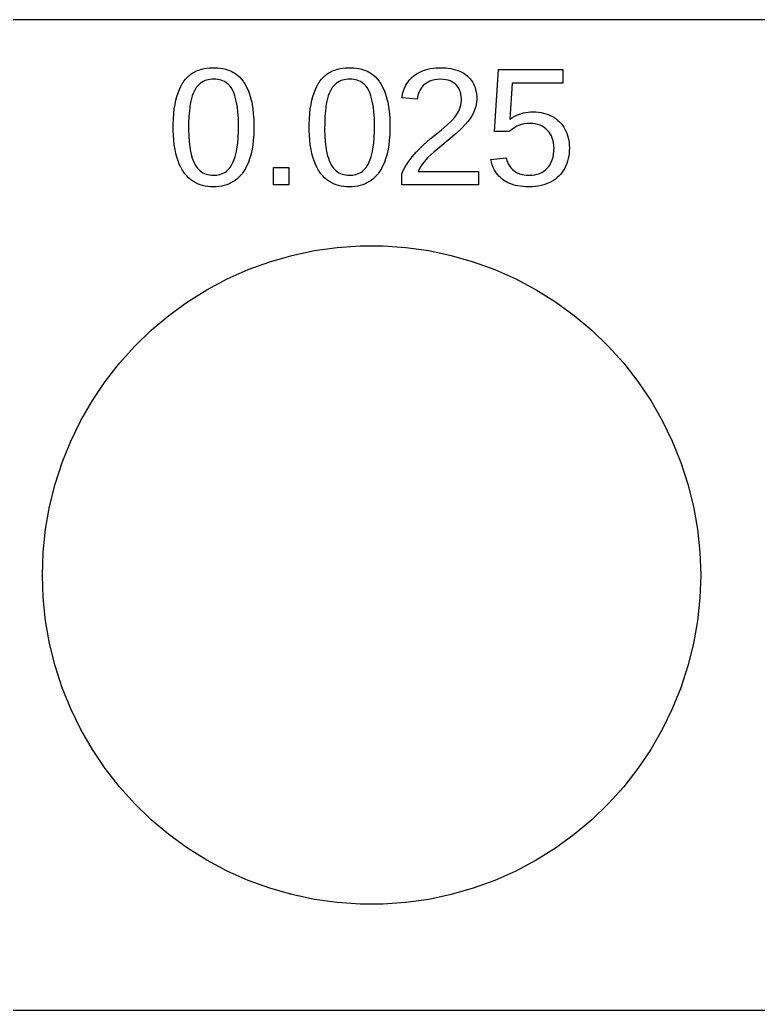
# Model space of a CAD drawing. Header units: metres. Extents: x -123 to 156, y -16 to 16.
# Drawn here: x -96.43 to -71.81, y -16.5 to 16.5 of the extents above; entities that cross this region are included whole.
import ezdxf

# ---------------------------------------------------------------- set-up
doc = ezdxf.new("R2010")
doc.units = ezdxf.units.M

msp = doc.modelspace()

# ---------------------------------------------------------------- linework, layer by layer
for p, q in [((155.66, 16.5), (-122.66, 16.5)), ((-90.4556, 14.8267), (-90.3705, 14.8522)), ((-90.3705, 14.8522), (-90.2831, 14.8727)), ((-90.2831, 14.8727), (-90.1932, 14.888)), ((-90.1932, 14.888), (-90.101, 14.8982)), ((-90.101, 14.8982), (-90.0064, 14.9034)), ((-90.0064, 14.9034), (-89.9123, 14.9034)), ((-89.9123, 14.9034), (-89.8218, 14.8982)), ((-89.8218, 14.8982), (-89.7333, 14.888)), ((-89.7333, 14.888), (-89.6466, 14.8727)), ((-89.6466, 14.8727), (-89.5618, 14.8522)), ((-89.5618, 14.8522), (-89.4789, 14.8267)), ((-85.9204, 14.8267), (-85.8353, 14.8522)), ((-85.8353, 14.8522), (-85.7479, 14.8727)), ((-85.7479, 14.8727), (-85.6581, 14.888)), ((-85.6581, 14.888), (-85.5658, 14.8982)), ((-85.5658, 14.8982), (-85.4712, 14.9034)), ((-85.4712, 14.9034), (-85.3771, 14.9034)), ((-85.3771, 14.9034), (-85.2867, 14.8982)), ((-85.2867, 14.8982), (-85.1981, 14.888)), ((-85.1981, 14.888), (-85.1114, 14.8727)), ((-85.1114, 14.8727), (-85.0267, 14.8522)), ((-85.0267, 14.8522), (-84.9438, 14.8267)), ((-82.8976, 14.8376), (-82.8187, 14.8596)), ((-82.8187, 14.8596), (-82.7358, 14.8771)), ((-82.7358, 14.8771), (-82.649, 14.8903)), ((-82.649, 14.8903), (-82.5582, 14.899)), ((-82.5582, 14.899), (-82.4635, 14.9034)), ((-82.4635, 14.9034), (-82.3667, 14.9035)), ((-82.3667, 14.9035), (-82.2283, 14.8964)), ((-82.2283, 14.8964), (-82.1404, 14.887)), ((-82.1404, 14.887), (-82.056, 14.8738)), ((-82.056, 14.8738), (-81.9751, 14.8568)), ((-81.9751, 14.8568), (-81.8976, 14.836)), ((-90.9548, 14.4541), (-90.8946, 14.53)), ((-90.8946, 14.53), (-90.8306, 14.5984)), ((-90.8306, 14.5984), (-90.7972, 14.6298)), ((-90.7972, 14.6298), (-90.7629, 14.6592)), ((-90.7629, 14.6592), (-90.7277, 14.6867)), ((-90.7277, 14.6867), (-90.6916, 14.7124)), ((-90.6916, 14.7124), (-90.6545, 14.7361)), ((-90.6545, 14.7361), (-90.6166, 14.7579)), ((-90.6166, 14.7579), (-90.5777, 14.7778)), ((-90.5777, 14.7778), (-90.5379, 14.7959)), ((-90.5379, 14.7959), (-90.4556, 14.8267)), ((-89.9572, 14.52), (-90.0245, 14.5178)), ((-89.8934, 14.5179), (-89.9572, 14.52)), ((-89.4789, 14.8267), (-89.3981, 14.7959)), ((-89.3981, 14.7959), (-89.3589, 14.7778)), ((-89.3589, 14.7778), (-89.3206, 14.7579)), ((-89.3206, 14.7579), (-89.2831, 14.7361)), ((-89.2831, 14.7361), (-89.2465, 14.7124)), ((-89.2465, 14.7124), (-89.2107, 14.6867)), ((-89.2107, 14.6867), (-89.1758, 14.6592)), ((-89.1758, 14.6592), (-89.1086, 14.5984)), ((-89.1086, 14.5984), (-89.0448, 14.53)), ((-89.0448, 14.53), (-88.9846, 14.4541)), ((-86.4197, 14.4541), (-86.3594, 14.53)), ((-86.3594, 14.53), (-86.2954, 14.5984)), ((-86.2954, 14.5984), (-86.262, 14.6298)), ((-86.262, 14.6298), (-86.2277, 14.6592)), ((-86.2277, 14.6592), (-86.1925, 14.6867)), ((-86.1925, 14.6867), (-86.1564, 14.7124)), ((-86.1564, 14.7124), (-86.1194, 14.7361)), ((-86.1194, 14.7361), (-86.0814, 14.7579)), ((-86.0814, 14.7579), (-86.0425, 14.7778)), ((-86.0425, 14.7778), (-86.0027, 14.7959)), ((-86.0027, 14.7959), (-85.9204, 14.8267)), ((-85.422, 14.52), (-85.4893, 14.5178)), ((-85.3582, 14.5179), (-85.422, 14.52)), ((-84.9438, 14.8267), (-84.863, 14.7959)), ((-84.863, 14.7959), (-84.8238, 14.7778)), ((-84.8238, 14.7778), (-84.7854, 14.7579)), ((-84.7854, 14.7579), (-84.7479, 14.7361)), ((-84.7479, 14.7361), (-84.7113, 14.7124)), ((-84.7113, 14.7124), (-84.6756, 14.6867)), ((-84.6756, 14.6867), (-84.6406, 14.6592)), ((-84.6406, 14.6592), (-84.5734, 14.5984)), ((-84.5734, 14.5984), (-84.5096, 14.53)), ((-84.5096, 14.53), (-84.4494, 14.4541)), ((-83.443, 14.486), (-83.3973, 14.5367)), ((-83.3973, 14.5367), (-83.3478, 14.5849)), ((-83.3478, 14.5849), (-83.2944, 14.6306)), ((-83.2944, 14.6306), (-83.2371, 14.6733)), ((-83.2371, 14.6733), (-83.1764, 14.7128)), ((-83.1764, 14.7128), (-83.112, 14.7489)), ((-83.112, 14.7489), (-83.0441, 14.7818)), ((-83.0441, 14.7818), (-82.9727, 14.8114)), ((-82.9727, 14.8114), (-82.8976, 14.8376)), ((-82.4126, 14.52), (-82.51, 14.5153)), ((-82.3097, 14.5152), (-82.4126, 14.52)), ((-81.8976, 14.836), (-81.8239, 14.8118)), ((-81.8239, 14.8118), (-81.7542, 14.784)), ((-81.7542, 14.784), (-81.6884, 14.7525)), ((-81.6884, 14.7525), (-81.6265, 14.7173)), ((-81.6265, 14.7173), (-81.5686, 14.6785)), ((-81.5686, 14.6785), (-81.5146, 14.636)), ((-81.5146, 14.636), (-81.4647, 14.5899)), ((-81.4647, 14.5899), (-81.4187, 14.5404)), ((-81.4187, 14.5404), (-81.3769, 14.4875)), ((-80.6002, 12.773), (-80.4722, 14.84)), ((-80.4722, 14.84), (-78.3232, 14.84)), ((-78.3232, 14.84), (-78.3232, 14.392)), ((-91.1098, 14.1754), (-91.0625, 14.2769)), ((-91.0625, 14.2769), (-91.0108, 14.3698)), ((-91.0108, 14.3698), (-90.9834, 14.413)), ((-90.9834, 14.413), (-90.9548, 14.4541)), ((-90.5478, 14.2393), (-90.5852, 14.181)), ((-90.5078, 14.2918), (-90.5478, 14.2393)), ((-90.4649, 14.3382), (-90.5078, 14.2918)), ((-90.4194, 14.3788), (-90.4649, 14.3382)), ((-90.3712, 14.4134), (-90.4194, 14.3788)), ((-90.3202, 14.442), (-90.3712, 14.4134)), ((-90.2665, 14.4658), (-90.3202, 14.442)), ((-90.2101, 14.4853), (-90.2665, 14.4658)), ((-90.1509, 14.5005), (-90.2101, 14.4853)), ((-90.0891, 14.5113), (-90.1509, 14.5005)), ((-90.0245, 14.5178), (-90.0891, 14.5113)), ((-89.8318, 14.5116), (-89.8934, 14.5179)), ((-89.7727, 14.501), (-89.8318, 14.5116)), ((-89.7159, 14.4862), (-89.7727, 14.501)), ((-89.6614, 14.4672), (-89.7159, 14.4862)), ((-89.6092, 14.444), (-89.6614, 14.4672)), ((-89.5595, 14.4157), (-89.6092, 14.444)), ((-89.5124, 14.3813), (-89.5595, 14.4157)), ((-89.4679, 14.341), (-89.5124, 14.3813)), ((-89.4261, 14.2947), (-89.4679, 14.341)), ((-89.3868, 14.2423), (-89.4261, 14.2947)), ((-89.3502, 14.184), (-89.3868, 14.2423)), ((-88.9846, 14.4541), (-88.956, 14.413)), ((-88.956, 14.413), (-88.9285, 14.3698)), ((-88.9285, 14.3698), (-88.8767, 14.2769)), ((-88.8767, 14.2769), (-88.8292, 14.1754)), ((-86.5747, 14.1754), (-86.5273, 14.2769)), ((-86.5273, 14.2769), (-86.4757, 14.3698)), ((-86.4757, 14.3698), (-86.4482, 14.413)), ((-86.4482, 14.413), (-86.4197, 14.4541)), ((-86.0127, 14.2393), (-86.05, 14.181)), ((-85.9726, 14.2918), (-86.0127, 14.2393)), ((-85.9298, 14.3382), (-85.9726, 14.2918)), ((-85.8843, 14.3788), (-85.9298, 14.3382)), ((-85.836, 14.4134), (-85.8843, 14.3788)), ((-85.785, 14.442), (-85.836, 14.4134)), ((-85.7313, 14.4658), (-85.785, 14.442)), ((-85.6749, 14.4853), (-85.7313, 14.4658)), ((-85.6158, 14.5005), (-85.6749, 14.4853)), ((-85.5539, 14.5113), (-85.6158, 14.5005)), ((-85.4893, 14.5178), (-85.5539, 14.5113)), ((-85.2967, 14.5116), (-85.3582, 14.5179)), ((-85.2375, 14.501), (-85.2967, 14.5116)), ((-85.1807, 14.4862), (-85.2375, 14.501)), ((-85.1262, 14.4672), (-85.1807, 14.4862)), ((-85.074, 14.444), (-85.1262, 14.4672)), ((-85.0243, 14.4157), (-85.074, 14.444)), ((-84.9772, 14.3813), (-85.0243, 14.4157)), ((-84.9328, 14.341), (-84.9772, 14.3813)), ((-84.8909, 14.2947), (-84.9328, 14.341)), ((-84.8517, 14.2423), (-84.8909, 14.2947)), ((-84.815, 14.184), (-84.8517, 14.2423)), ((-84.4494, 14.4541), (-84.4209, 14.413)), ((-84.4209, 14.413), (-84.3934, 14.3698)), ((-84.3934, 14.3698), (-84.3416, 14.2769)), ((-84.3416, 14.2769), (-84.2941, 14.1754)), ((-83.637, 14.133), (-83.6011, 14.2276)), ((-83.6011, 14.2276), (-83.557, 14.319)), ((-83.557, 14.319), (-83.5228, 14.3772)), ((-83.5228, 14.3772), (-83.4848, 14.4328)), ((-83.4848, 14.4328), (-83.443, 14.486)), ((-83.0578, 14.2029), (-83.0926, 14.143)), ((-83.0184, 14.2577), (-83.0578, 14.2029)), ((-82.9743, 14.3074), (-83.0184, 14.2577)), ((-82.9256, 14.352), (-82.9743, 14.3074)), ((-82.8728, 14.3914), (-82.9256, 14.352)), ((-82.8164, 14.4255), (-82.8728, 14.3914)), ((-82.7563, 14.4544), (-82.8164, 14.4255)), ((-82.6926, 14.478), (-82.7563, 14.4544)), ((-82.6033, 14.5013), (-82.6926, 14.478)), ((-82.51, 14.5153), (-82.6033, 14.5013)), ((-82.2131, 14.5009), (-82.3097, 14.5152)), ((-82.1447, 14.4839), (-82.2131, 14.5009)), ((-82.08, 14.4615), (-82.1447, 14.4839)), ((-82.0199, 14.4337), (-82.08, 14.4615)), ((-81.9644, 14.4005), (-82.0199, 14.4337)), ((-81.9136, 14.362), (-81.9644, 14.4005)), ((-81.8676, 14.3182), (-81.9136, 14.362)), ((-81.8271, 14.2692), (-81.8676, 14.3182)), ((-81.7923, 14.2151), (-81.8271, 14.2692)), ((-81.7631, 14.1559), (-81.7923, 14.2151)), ((-81.3769, 14.4875), (-81.3391, 14.4311)), ((-81.3391, 14.4311), (-81.3053, 14.3713)), ((-81.3053, 14.3713), (-81.2756, 14.308)), ((-81.2756, 14.308), (-81.2503, 14.2416)), ((-81.2503, 14.2416), (-81.2295, 14.1719)), ((-80.0152, 14.392), (-80.0882, 13.187)), ((-78.3232, 14.392), (-80.0152, 14.392)), ((-91.2256, 13.8191), (-91.1915, 13.9466)), ((-91.1915, 13.9466), (-91.1528, 14.0653)), ((-91.1528, 14.0653), (-91.1098, 14.1754)), ((-90.7043, 13.8806), (-90.7267, 13.7882)), ((-90.6789, 13.966), (-90.7043, 13.8806)), ((-90.6506, 14.0445), (-90.6789, 13.966)), ((-90.6194, 14.1162), (-90.6506, 14.0445)), ((-90.5852, 14.181), (-90.6194, 14.1162)), ((-89.3163, 14.1192), (-89.3502, 14.184)), ((-89.2853, 14.0474), (-89.3163, 14.1192)), ((-89.2572, 13.9688), (-89.2853, 14.0474)), ((-89.232, 13.8831), (-89.2572, 13.9688)), ((-89.2096, 13.7905), (-89.232, 13.8831)), ((-88.8292, 14.1754), (-88.786, 14.0653)), ((-88.786, 14.0653), (-88.7471, 13.9466)), ((-88.7471, 13.9466), (-88.7124, 13.8191)), ((-86.6905, 13.8191), (-86.6563, 13.9466)), ((-86.6563, 13.9466), (-86.6177, 14.0653)), ((-86.6177, 14.0653), (-86.5747, 14.1754)), ((-86.1691, 13.8806), (-86.1916, 13.7882)), ((-86.1438, 13.966), (-86.1691, 13.8806)), ((-86.1155, 14.0445), (-86.1438, 13.966)), ((-86.0842, 14.1162), (-86.1155, 14.0445)), ((-86.05, 14.181), (-86.0842, 14.1162)), ((-84.7811, 14.1192), (-84.815, 14.184)), ((-84.7501, 14.0474), (-84.7811, 14.1192)), ((-84.722, 13.9688), (-84.7501, 14.0474)), ((-84.6968, 13.8831), (-84.722, 13.9688)), ((-84.6745, 13.7905), (-84.6968, 13.8831)), ((-84.2941, 14.1754), (-84.2509, 14.0653)), ((-84.2509, 14.0653), (-84.2119, 13.9466)), ((-84.2119, 13.9466), (-84.1773, 13.8191)), ((-83.6886, 13.9), (-83.684, 13.9343)), ((-83.1766, 13.854), (-83.6886, 13.9)), ((-83.684, 13.9343), (-83.6646, 14.0352)), ((-83.6646, 14.0352), (-83.637, 14.133)), ((-83.1643, 13.9339), (-83.1766, 13.854)), ((-83.1461, 14.0087), (-83.1643, 13.9339)), ((-83.1223, 14.0784), (-83.1461, 14.0087)), ((-83.0926, 14.143), (-83.1223, 14.0784)), ((-81.7393, 14.0919), (-81.7631, 14.1559)), ((-81.7216, 14.023), (-81.7393, 14.0919)), ((-81.7102, 13.9492), (-81.7216, 14.023)), ((-81.705, 13.8704), (-81.7102, 13.9492)), ((-81.7054, 13.8045), (-81.705, 13.8704)), ((-81.2295, 14.1719), (-81.2134, 14.0987)), ((-81.2134, 14.0987), (-81.2019, 14.0222)), ((-81.2019, 14.0222), (-81.1949, 13.9423)), ((-81.1949, 13.9423), (-81.1926, 13.859)), ((-91.2943, 13.3708), (-91.2771, 13.5314)), ((-91.2771, 13.5314), (-91.2543, 13.6809)), ((-91.2543, 13.6809), (-91.2256, 13.8191)), ((-90.7627, 13.582), (-90.7762, 13.4666)), ((-90.7462, 13.689), (-90.7627, 13.582)), ((-90.7267, 13.7882), (-90.7462, 13.689)), ((-89.1902, 13.691), (-89.2096, 13.7905)), ((-89.1737, 13.584), (-89.1902, 13.691)), ((-89.1546, 13.4072), (-89.1737, 13.584)), ((-88.7124, 13.8191), (-88.6971, 13.7514)), ((-88.6971, 13.7514), (-88.6833, 13.6809)), ((-88.6833, 13.6809), (-88.6599, 13.5314)), ((-88.6599, 13.5314), (-88.6424, 13.3708)), ((-86.7592, 13.3708), (-86.742, 13.5314)), ((-86.742, 13.5314), (-86.7191, 13.6809)), ((-86.7191, 13.6809), (-86.6905, 13.8191)), ((-86.2275, 13.582), (-86.241, 13.4666)), ((-86.211, 13.689), (-86.2275, 13.582)), ((-86.1916, 13.7882), (-86.211, 13.689)), ((-84.655, 13.691), (-84.6745, 13.7905)), ((-84.6385, 13.584), (-84.655, 13.691)), ((-84.6194, 13.4072), (-84.6385, 13.584)), ((-84.1773, 13.8191), (-84.162, 13.7514)), ((-84.162, 13.7514), (-84.1481, 13.6809)), ((-84.1481, 13.6809), (-84.1248, 13.5314)), ((-84.1248, 13.5314), (-84.1073, 13.3708)), ((-81.7654, 13.5205), (-81.7414, 13.5875)), ((-81.7414, 13.5875), (-81.7234, 13.6572)), ((-81.7234, 13.6572), (-81.7114, 13.7295)), ((-81.7114, 13.7295), (-81.7054, 13.8045)), ((-81.2412, 13.5522), (-81.2746, 13.4653)), ((-81.2237, 13.6114), (-81.2412, 13.5522)), ((-81.2101, 13.6717), (-81.2237, 13.6114)), ((-81.197, 13.7642), (-81.2101, 13.6717)), ((-81.1926, 13.859), (-81.197, 13.7642)), ((-91.3058, 13.1989), (-91.2943, 13.3708)), ((-90.7908, 13.2773), (-90.7987, 13.0687)), ((-90.7762, 13.4666), (-90.7908, 13.2773)), ((-89.1422, 13.211), (-89.1546, 13.4072)), ((-89.1366, 12.9952), (-89.1422, 13.211)), ((-88.6424, 13.3708), (-88.6308, 13.1989)), ((-86.7706, 13.1989), (-86.7592, 13.3708)), ((-86.2557, 13.2773), (-86.2635, 13.0687)), ((-86.241, 13.4666), (-86.2557, 13.2773)), ((-84.607, 13.211), (-84.6194, 13.4072)), ((-84.6014, 12.9952), (-84.607, 13.211)), ((-84.1073, 13.3708), (-84.0956, 13.1989)), ((-82.0392, 13.1294), (-81.9614, 13.2158)), ((-81.9614, 13.2158), (-81.8921, 13.3041)), ((-81.8921, 13.3041), (-81.8311, 13.3944)), ((-81.8311, 13.3944), (-81.7954, 13.4562)), ((-81.7954, 13.4562), (-81.7654, 13.5205)), ((-81.4119, 13.2168), (-81.4893, 13.112)), ((-81.3603, 13.2976), (-81.4119, 13.2168)), ((-81.3145, 13.3804), (-81.3603, 13.2976)), ((-81.2746, 13.4653), (-81.3145, 13.3804)), ((-80.0882, 13.187), (-80.0203, 13.2357)), ((-80.0203, 13.2357), (-79.9445, 13.2807)), ((-79.9445, 13.2807), (-79.8608, 13.3222)), ((-79.8608, 13.3222), (-79.7692, 13.36)), ((-79.7692, 13.36), (-79.7032, 13.382)), ((-79.7032, 13.382), (-79.6333, 13.4)), ((-79.6333, 13.4), (-79.5595, 13.414)), ((-79.5595, 13.414), (-79.4817, 13.424)), ((-79.4817, 13.424), (-79.3999, 13.43)), ((-79.3999, 13.43), (-79.3142, 13.432)), ((-79.3142, 13.432), (-79.2228, 13.4296)), ((-79.2228, 13.4296), (-79.1344, 13.4223)), ((-79.1344, 13.4223), (-79.0492, 13.4102)), ((-79.0492, 13.4102), (-78.9671, 13.3933)), ((-78.9671, 13.3933), (-78.8881, 13.3716)), ((-78.8881, 13.3716), (-78.8122, 13.345)), ((-78.8122, 13.345), (-78.7394, 13.314)), ((-78.7394, 13.314), (-78.6703, 13.279)), ((-78.6703, 13.279), (-78.605, 13.24)), ((-78.605, 13.24), (-78.5433, 13.197)), ((-91.3115, 13.0158), (-91.3058, 13.1989)), ((-91.3115, 12.8282), (-91.3115, 13.0158)), ((-90.7987, 13.0687), (-90.7998, 12.8453)), ((-89.1378, 12.7736), (-89.1366, 12.9952)), ((-88.6308, 13.1989), (-88.6249, 13.0158)), ((-88.6249, 13.0158), (-88.6249, 12.8286)), ((-86.7763, 13.0158), (-86.7706, 13.1989)), ((-86.7763, 12.8282), (-86.7763, 13.0158)), ((-86.2635, 13.0687), (-86.2646, 12.8453)), ((-84.6027, 12.7736), (-84.6014, 12.9952)), ((-84.0956, 13.1989), (-84.0898, 13.0158)), ((-84.0898, 13.0158), (-84.0898, 12.8286)), ((-82.3818, 12.8204), (-82.1858, 12.9889)), ((-82.1858, 12.9889), (-82.0392, 13.1294)), ((-81.6942, 12.8854), (-81.8771, 12.7165)), ((-81.5751, 13.0097), (-81.6942, 12.8854)), ((-81.4893, 13.112), (-81.5751, 13.0097)), ((-79.9564, 12.8936), (-80.1102, 12.773)), ((-79.8524, 12.953), (-79.9564, 12.8936)), ((-79.7347, 13), (-79.8524, 12.953)), ((-79.6214, 13.0295), (-79.7347, 13)), ((-79.5154, 13.0442), (-79.6214, 13.0295)), ((-79.4202, 13.048), (-79.5154, 13.0442)), ((-79.3278, 13.0442), (-79.4202, 13.048)), ((-79.2405, 13.0327), (-79.3278, 13.0442)), ((-79.1583, 13.0137), (-79.2405, 13.0327)), ((-79.0812, 12.987), (-79.1583, 13.0137)), ((-79.0097, 12.9535), (-79.0812, 12.987)), ((-78.944, 12.914), (-79.0097, 12.9535)), ((-78.8842, 12.8685), (-78.944, 12.914)), ((-78.5433, 13.197), (-78.4854, 13.15)), ((-78.4854, 13.15), (-78.4312, 13.099)), ((-78.4312, 13.099), (-78.3809, 13.0443)), ((-78.3809, 13.0443), (-78.3345, 12.9862)), ((-78.3345, 12.9862), (-78.2922, 12.9247)), ((-78.2922, 12.9247), (-78.2539, 12.8599)), ((-91.3058, 12.6522), (-91.3115, 12.8282)), ((-91.2943, 12.4861), (-91.3058, 12.6522)), ((-90.7998, 12.8453), (-90.7941, 12.636)), ((-90.7941, 12.636), (-90.7815, 12.4443)), ((-89.1624, 12.3843), (-89.1464, 12.5701)), ((-89.1464, 12.5701), (-89.1378, 12.7736)), ((-88.6308, 12.6531), (-88.6426, 12.4874)), ((-88.6249, 12.8286), (-88.6308, 12.6531)), ((-86.7706, 12.6522), (-86.7763, 12.8282)), ((-86.7592, 12.4861), (-86.7706, 12.6522)), ((-86.2646, 12.8453), (-86.2589, 12.636)), ((-86.2589, 12.636), (-86.2463, 12.4443)), ((-84.6273, 12.3843), (-84.6113, 12.5701)), ((-84.6113, 12.5701), (-84.6027, 12.7736)), ((-84.0957, 12.6531), (-84.1075, 12.4874)), ((-84.0898, 12.8286), (-84.0957, 12.6531)), ((-82.7425, 12.5301), (-82.3818, 12.8204)), ((-81.8771, 12.7165), (-82.6234, 12.0929)), ((-80.1102, 12.773), (-80.6002, 12.773)), ((-78.8302, 12.817), (-78.8842, 12.8685)), ((-78.7817, 12.7599), (-78.8302, 12.817)), ((-78.7392, 12.6975), (-78.7817, 12.7599)), ((-78.7027, 12.6299), (-78.7392, 12.6975)), ((-78.6722, 12.557), (-78.7027, 12.6299)), ((-78.6477, 12.4801), (-78.6722, 12.557)), ((-78.2539, 12.8599), (-78.2196, 12.7916)), ((-78.2196, 12.7916), (-78.1892, 12.72)), ((-78.1892, 12.72), (-78.1633, 12.6455)), ((-78.1633, 12.6455), (-78.142, 12.5685)), ((-78.142, 12.5685), (-78.1255, 12.4892)), ((-91.2771, 12.3299), (-91.2943, 12.4861)), ((-91.2543, 12.1837), (-91.2771, 12.3299)), ((-90.7815, 12.4443), (-90.762, 12.2702)), ((-90.762, 12.2702), (-90.7452, 12.164)), ((-89.2052, 12.1137), (-89.1772, 12.2702)), ((-89.1772, 12.2702), (-89.1624, 12.3843)), ((-88.6603, 12.3316), (-88.6838, 12.1856)), ((-88.6426, 12.4874), (-88.6603, 12.3316)), ((-86.742, 12.3299), (-86.7592, 12.4861)), ((-86.7191, 12.1837), (-86.742, 12.3299)), ((-86.2463, 12.4443), (-86.2268, 12.2702)), ((-86.2268, 12.2702), (-86.21, 12.164)), ((-84.6701, 12.1137), (-84.642, 12.2702)), ((-84.642, 12.2702), (-84.6273, 12.3843)), ((-84.1251, 12.3316), (-84.1487, 12.1856)), ((-84.1075, 12.4874), (-84.1251, 12.3316)), ((-83.2124, 12.0888), (-83.0717, 12.2351)), ((-83.0717, 12.2351), (-82.9633, 12.338)), ((-82.9633, 12.338), (-82.7425, 12.5301)), ((-78.6302, 12.3995), (-78.6477, 12.4801)), ((-78.6197, 12.3151), (-78.6302, 12.3995)), ((-78.6199, 12.1206), (-78.6162, 12.227)), ((-78.6162, 12.227), (-78.6197, 12.3151)), ((-78.1255, 12.4892), (-78.1137, 12.4075)), ((-78.1137, 12.4075), (-78.1066, 12.3235)), ((-78.1066, 12.3235), (-78.1042, 12.237)), ((-78.1042, 12.237), (-78.1066, 12.1423)), ((-91.2256, 12.0474), (-91.2543, 12.1837)), ((-91.1915, 11.9208), (-91.2256, 12.0474)), ((-91.1529, 11.8026), (-91.1915, 11.9208)), ((-90.7452, 12.164), (-90.7251, 12.065)), ((-90.7251, 12.065), (-90.7022, 11.9727)), ((-90.7022, 11.9727), (-90.6764, 11.887)), ((-90.6764, 11.887), (-90.6479, 11.808)), ((-89.2795, 11.8467), (-89.252, 11.929)), ((-89.252, 11.929), (-89.2272, 12.018)), ((-89.2272, 12.018), (-89.2052, 12.1137)), ((-88.7302, 11.985), (-88.7673, 11.8627)), ((-88.7133, 12.0494), (-88.7302, 11.985)), ((-88.6838, 12.1856), (-88.7133, 12.0494)), ((-86.6905, 12.0474), (-86.7191, 12.1837)), ((-86.6563, 11.9208), (-86.6905, 12.0474)), ((-86.6177, 11.8026), (-86.6563, 11.9208)), ((-86.21, 12.164), (-86.1899, 12.065)), ((-86.1899, 12.065), (-86.167, 11.9727)), ((-86.167, 11.9727), (-86.1413, 11.887)), ((-86.1413, 11.887), (-86.1127, 11.808)), ((-84.7444, 11.8467), (-84.7169, 11.929)), ((-84.7169, 11.929), (-84.6921, 12.018)), ((-84.6921, 12.018), (-84.6701, 12.1137)), ((-84.1951, 11.985), (-84.2322, 11.8627)), ((-84.1781, 12.0494), (-84.1951, 11.985)), ((-84.1487, 12.1856), (-84.1781, 12.0494)), ((-83.4139, 11.8489), (-83.3486, 11.932)), ((-83.3486, 11.932), (-83.2124, 12.0888)), ((-82.8184, 11.9083), (-82.9467, 11.7676)), ((-82.6234, 12.0929), (-82.8184, 11.9083)), ((-80.7282, 11.847), (-80.2162, 11.904)), ((-80.2162, 11.904), (-80.1879, 11.8119)), ((-78.6752, 11.839), (-78.6494, 11.9266)), ((-78.6494, 11.9266), (-78.631, 12.0205)), ((-78.631, 12.0205), (-78.6199, 12.1206)), ((-78.126, 11.9612), (-78.1429, 11.8748)), ((-78.1139, 12.0504), (-78.126, 11.9612)), ((-78.1066, 12.1423), (-78.1139, 12.0504)), ((-91.11, 11.6925), (-91.1529, 11.8026)), ((-91.0628, 11.5905), (-91.11, 11.6925)), ((-91.0114, 11.4966), (-91.0628, 11.5905)), ((-90.6479, 11.808), (-90.6164, 11.7357)), ((-90.6164, 11.7357), (-90.5822, 11.67)), ((-90.5822, 11.67), (-90.5452, 11.6106)), ((-90.5452, 11.6106), (-90.5056, 11.557)), ((-90.5056, 11.557), (-90.4634, 11.5092)), ((-89.4577, 11.5324), (-89.4167, 11.5831)), ((-89.4167, 11.5831), (-89.3784, 11.6396)), ((-89.3784, 11.6396), (-89.3427, 11.702)), ((-89.3427, 11.702), (-89.3098, 11.771)), ((-89.3098, 11.771), (-89.2795, 11.8467)), ((-88.8547, 11.6422), (-88.9049, 11.5441)), ((-88.8089, 11.7484), (-88.8547, 11.6422)), ((-88.7673, 11.8627), (-88.8089, 11.7484)), ((-87.9678, 11), (-87.9678, 11.576)), ((-87.9678, 11.576), (-87.4558, 11.576)), ((-87.4558, 11.576), (-87.4558, 11)), ((-86.5748, 11.6925), (-86.6177, 11.8026)), ((-86.5277, 11.5905), (-86.5748, 11.6925)), ((-86.4762, 11.4966), (-86.5277, 11.5905)), ((-86.1127, 11.808), (-86.0813, 11.7357)), ((-86.0813, 11.7357), (-86.047, 11.67)), ((-86.047, 11.67), (-86.0101, 11.6106)), ((-86.0101, 11.6106), (-85.9705, 11.557)), ((-85.9705, 11.557), (-85.9283, 11.5092)), ((-84.9225, 11.5324), (-84.8815, 11.5831)), ((-84.8815, 11.5831), (-84.8432, 11.6396)), ((-84.8432, 11.6396), (-84.8075, 11.702)), ((-84.8075, 11.702), (-84.7746, 11.771)), ((-84.7746, 11.771), (-84.7444, 11.8467)), ((-84.3195, 11.6422), (-84.3697, 11.5441)), ((-84.2737, 11.7484), (-84.3195, 11.6422)), ((-84.2322, 11.8627), (-84.2737, 11.7484)), ((-83.6406, 11.4756), (-83.5891, 11.5751)), ((-83.5891, 11.5751), (-83.5341, 11.6705)), ((-83.5341, 11.6705), (-83.4757, 11.7618)), ((-83.4757, 11.7618), (-83.4139, 11.8489)), ((-83.0716, 11.599), (-83.1144, 11.5242)), ((-83.0224, 11.6722), (-83.0716, 11.599)), ((-82.9467, 11.7676), (-83.0224, 11.6722)), ((-80.706, 11.7535), (-80.7282, 11.847)), ((-80.6772, 11.663), (-80.706, 11.7535)), ((-80.642, 11.5755), (-80.6772, 11.663)), ((-80.6002, 11.491), (-80.642, 11.5755)), ((-80.1879, 11.8119), (-80.1429, 11.7045)), ((-80.1429, 11.7045), (-80.1049, 11.6363)), ((-80.1049, 11.6363), (-80.0586, 11.5728)), ((-80.0586, 11.5728), (-80.0041, 11.514)), ((-78.8975, 11.5005), (-78.8412, 11.555)), ((-78.8412, 11.555), (-78.7903, 11.6162)), ((-78.7903, 11.6162), (-78.7457, 11.684)), ((-78.7457, 11.684), (-78.7074, 11.7582)), ((-78.7074, 11.7582), (-78.6752, 11.839)), ((-78.2579, 11.558), (-78.2982, 11.4875)), ((-78.2222, 11.6322), (-78.2579, 11.558)), ((-78.1912, 11.71), (-78.2222, 11.6322)), ((-78.1646, 11.791), (-78.1912, 11.71)), ((-78.1429, 11.8748), (-78.1646, 11.791)), ((-90.9841, 11.4527), (-91.0114, 11.4966)), ((-90.9557, 11.4108), (-90.9841, 11.4527)), ((-90.9262, 11.371), (-90.9557, 11.4108)), ((-90.8644, 11.2973), (-90.9262, 11.371)), ((-90.7991, 11.2308), (-90.8644, 11.2973)), ((-90.7302, 11.1715), (-90.7991, 11.2308)), ((-90.4634, 11.5092), (-90.4186, 11.4673)), ((-90.4186, 11.4673), (-90.3712, 11.4312)), ((-90.3712, 11.4312), (-90.3212, 11.401)), ((-90.3212, 11.401), (-90.2683, 11.3762)), ((-90.2683, 11.3762), (-90.2131, 11.356)), ((-90.2131, 11.356), (-90.1554, 11.3402)), ((-90.1554, 11.3402), (-90.0954, 11.329)), ((-90.0954, 11.329), (-90.033, 11.3222)), ((-90.033, 11.3222), (-89.9682, 11.32)), ((-89.9682, 11.32), (-89.9364, 11.3206)), ((-89.9364, 11.3206), (-89.8746, 11.3251)), ((-89.8746, 11.3251), (-89.8148, 11.3341)), ((-89.8148, 11.3341), (-89.7571, 11.3475)), ((-89.7571, 11.3475), (-89.7016, 11.3656)), ((-89.7016, 11.3656), (-89.6481, 11.3881)), ((-89.6481, 11.3881), (-89.5967, 11.4154)), ((-89.5967, 11.4154), (-89.5477, 11.4485)), ((-89.5477, 11.4485), (-89.5014, 11.4875)), ((-89.5014, 11.4875), (-89.4577, 11.5324)), ((-89.1137, 11.2637), (-89.1818, 11.2006)), ((-89.0491, 11.3341), (-89.1137, 11.2637)), ((-89.0182, 11.372), (-89.0491, 11.3341)), ((-88.9882, 11.412), (-89.0182, 11.372)), ((-88.9594, 11.454), (-88.9882, 11.412)), ((-88.9049, 11.5441), (-88.9594, 11.454)), ((-86.4489, 11.4527), (-86.4762, 11.4966)), ((-86.4205, 11.4108), (-86.4489, 11.4527)), ((-86.391, 11.371), (-86.4205, 11.4108)), ((-86.3293, 11.2973), (-86.391, 11.371)), ((-86.2639, 11.2308), (-86.3293, 11.2973)), ((-86.195, 11.1715), (-86.2639, 11.2308)), ((-85.9283, 11.5092), (-85.8835, 11.4673)), ((-85.8835, 11.4673), (-85.8361, 11.4312)), ((-85.8361, 11.4312), (-85.786, 11.401)), ((-85.786, 11.401), (-85.7332, 11.3762)), ((-85.7332, 11.3762), (-85.6779, 11.356)), ((-85.6779, 11.356), (-85.6203, 11.3402)), ((-85.6203, 11.3402), (-85.5603, 11.329)), ((-85.5603, 11.329), (-85.4978, 11.3222)), ((-85.4978, 11.3222), (-85.433, 11.32)), ((-85.433, 11.32), (-85.4013, 11.3206)), ((-85.4013, 11.3206), (-85.3394, 11.3251)), ((-85.3394, 11.3251), (-85.2796, 11.3341)), ((-85.2796, 11.3341), (-85.222, 11.3475)), ((-85.222, 11.3475), (-85.1664, 11.3656)), ((-85.1664, 11.3656), (-85.113, 11.3881)), ((-85.113, 11.3881), (-85.0615, 11.4154)), ((-85.0615, 11.4154), (-85.0125, 11.4485)), ((-85.0125, 11.4485), (-84.9662, 11.4875)), ((-84.9662, 11.4875), (-84.9225, 11.5324)), ((-84.5786, 11.2637), (-84.6467, 11.2006)), ((-84.514, 11.3341), (-84.5786, 11.2637)), ((-84.483, 11.372), (-84.514, 11.3341)), ((-84.4531, 11.412), (-84.483, 11.372)), ((-84.4242, 11.454), (-84.4531, 11.412)), ((-84.3697, 11.5441), (-84.4242, 11.454)), ((-83.6886, 11.372), (-83.6406, 11.4756)), ((-83.6886, 11), (-83.6886, 11.372)), ((-83.1144, 11.5242), (-83.1506, 11.448)), ((-83.1506, 11.448), (-81.1326, 11.448)), ((-81.1326, 11.448), (-81.1326, 11)), ((-80.5681, 11.4368), (-80.6002, 11.491)), ((-80.5325, 11.385), (-80.5681, 11.4368)), ((-80.4935, 11.3355), (-80.5325, 11.385)), ((-80.4509, 11.2883), (-80.4935, 11.3355)), ((-80.4048, 11.2435), (-80.4509, 11.2883)), ((-80.3552, 11.201), (-80.4048, 11.2435)), ((-80.0041, 11.514), (-79.9574, 11.4736)), ((-79.9574, 11.4736), (-79.9053, 11.4374)), ((-79.9053, 11.4374), (-79.8479, 11.4053)), ((-79.8479, 11.4053), (-79.7632, 11.369)), ((-79.7632, 11.369), (-79.6926, 11.3475)), ((-79.6926, 11.3475), (-79.6147, 11.3322)), ((-79.6147, 11.3322), (-79.5296, 11.3231)), ((-79.5296, 11.3231), (-79.4372, 11.32)), ((-79.4372, 11.32), (-79.3464, 11.3237)), ((-79.3464, 11.3237), (-79.26, 11.3347)), ((-79.26, 11.3347), (-79.1779, 11.3532)), ((-79.1779, 11.3532), (-79.1002, 11.379)), ((-79.1002, 11.379), (-79.027, 11.4125)), ((-79.027, 11.4125), (-78.9595, 11.453)), ((-78.9595, 11.453), (-78.8975, 11.5005)), ((-78.5062, 11.2428), (-78.5698, 11.1919)), ((-78.4472, 11.298), (-78.5062, 11.2428)), ((-78.3929, 11.3575), (-78.4472, 11.298)), ((-78.3432, 11.4207), (-78.3929, 11.3575)), ((-78.2982, 11.4875), (-78.3432, 11.4207)), ((-90.6577, 11.1194), (-90.7302, 11.1715)), ((-90.6202, 11.0961), (-90.6577, 11.1194)), ((-90.5817, 11.0746), (-90.6202, 11.0961)), ((-90.5022, 11.037), (-90.5817, 11.0746)), ((-90.4198, 11.0061), (-90.5022, 11.037)), ((-90.3352, 10.9809), (-90.4198, 11.0061)), ((-90.2484, 10.9613), (-90.3352, 10.9809)), ((-90.1595, 10.9472), (-90.2484, 10.9613)), ((-90.0684, 10.9388), (-90.1595, 10.9472)), ((-89.9752, 10.936), (-90.0684, 10.9388)), ((-89.8828, 10.9388), (-89.9752, 10.936)), ((-89.7922, 10.9472), (-89.8828, 10.9388)), ((-89.7034, 10.9613), (-89.7922, 10.9472)), ((-89.6165, 10.9809), (-89.7034, 10.9613)), ((-89.5314, 11.0061), (-89.6165, 10.9809)), ((-89.4482, 11.037), (-89.5314, 11.0061)), ((-89.4075, 11.0549), (-89.4482, 11.037)), ((-89.3676, 11.0746), (-89.4075, 11.0549)), ((-89.3287, 11.0962), (-89.3676, 11.0746)), ((-89.2535, 11.1447), (-89.3287, 11.0962)), ((-89.1818, 11.2006), (-89.2535, 11.1447)), ((-87.4558, 11), (-87.9678, 11)), ((-86.1226, 11.1194), (-86.195, 11.1715)), ((-86.085, 11.0961), (-86.1226, 11.1194)), ((-86.0466, 11.0746), (-86.085, 11.0961)), ((-85.967, 11.037), (-86.0466, 11.0746)), ((-85.8846, 11.0061), (-85.967, 11.037)), ((-85.8, 10.9809), (-85.8846, 11.0061)), ((-85.7133, 10.9613), (-85.8, 10.9809)), ((-85.6244, 10.9472), (-85.7133, 10.9613)), ((-85.5333, 10.9388), (-85.6244, 10.9472)), ((-85.44, 10.936), (-85.5333, 10.9388)), ((-85.3476, 10.9388), (-85.44, 10.936)), ((-85.257, 10.9472), (-85.3476, 10.9388)), ((-85.1683, 10.9613), (-85.257, 10.9472)), ((-85.0814, 10.9809), (-85.1683, 10.9613)), ((-84.9963, 11.0061), (-85.0814, 10.9809)), ((-84.913, 11.037), (-84.9963, 11.0061)), ((-84.8723, 11.0549), (-84.913, 11.037)), ((-84.8325, 11.0746), (-84.8723, 11.0549)), ((-84.7935, 11.0962), (-84.8325, 11.0746)), ((-84.7183, 11.1447), (-84.7935, 11.0962)), ((-84.6467, 11.2006), (-84.7183, 11.1447)), ((-81.1326, 11), (-83.6886, 11)), ((-80.302, 11.1611), (-80.3552, 11.201)), ((-80.2449, 11.1242), (-80.302, 11.1611)), ((-80.184, 11.0902), (-80.2449, 11.1242)), ((-80.1192, 11.0592), (-80.184, 11.0902)), ((-80.0506, 11.0311), (-80.1192, 11.0592)), ((-79.9782, 11.006), (-80.0506, 11.0311)), ((-79.9017, 10.9846), (-79.9782, 11.006)), ((-79.821, 10.9671), (-79.9017, 10.9846)), ((-79.736, 10.9535), (-79.821, 10.9671)), ((-79.6467, 10.9438), (-79.736, 10.9535)), ((-79.5531, 10.938), (-79.6467, 10.9438)), ((-79.4552, 10.936), (-79.5531, 10.938)), ((-79.3467, 10.9386), (-79.4552, 10.936)), ((-79.2427, 10.9466), (-79.3467, 10.9386)), ((-79.143, 10.9598), (-79.2427, 10.9466)), ((-79.0477, 10.9782), (-79.143, 10.9598)), ((-78.9567, 11.002), (-79.0477, 10.9782)), ((-78.8702, 11.031), (-78.9567, 11.002)), ((-78.7882, 11.0648), (-78.8702, 11.031)), ((-78.7108, 11.1029), (-78.7882, 11.0648)), ((-78.638, 11.1452), (-78.7108, 11.1029)), ((-78.5698, 11.1919), (-78.638, 11.1452)), ((-86.6058, 8.80826), (-85.8472, 8.91487)), ((-85.8472, 8.91487), (-85.083, 8.96831)), ((-85.083, 8.96831), (-84.317, 8.96831)), ((-84.317, 8.96831), (-83.5528, 8.91487)), ((-83.5528, 8.91487), (-82.7942, 8.80826)), ((-88.0914, 8.43784), (-87.3551, 8.64899)), ((-87.3551, 8.64899), (-86.6058, 8.80826)), ((-82.7942, 8.80826), (-82.0449, 8.64899)), ((-82.0449, 8.64899), (-81.3085, 8.43784)), ((-88.8113, 8.17584), (-88.0914, 8.43784)), ((-81.3085, 8.43784), (-80.5887, 8.17584)), ((-89.5111, 7.86426), (-88.8113, 8.17584)), ((-80.5887, 8.17584), (-79.8889, 7.86426)), ((-90.1875, 7.50462), (-89.5111, 7.86426)), ((-79.8889, 7.86426), (-79.2125, 7.50462)), ((-90.8371, 7.09868), (-90.1875, 7.50462)), ((-79.2125, 7.50462), (-78.5629, 7.09868)), ((-91.4569, 6.64841), (-90.8371, 7.09868)), ((-78.5629, 7.09868), (-77.9431, 6.64841)), ((-92.0437, 6.15601), (-91.4569, 6.64841)), ((-77.9431, 6.64841), (-77.3563, 6.15601)), ((-92.5947, 5.62387), (-92.0437, 6.15601)), ((-77.3563, 6.15601), (-76.8053, 5.62387)), ((-93.1073, 5.05458), (-92.5947, 5.62387)), ((-76.8053, 5.62387), (-76.2927, 5.05458)), ((-93.5789, 4.45094), (-93.1073, 5.05458)), ((-76.2927, 5.05458), (-75.821, 4.45094)), ((-94.0073, 3.81586), (-93.5789, 4.45094)), ((-75.821, 4.45094), (-75.3927, 3.81586)), ((-94.3903, 3.15244), (-94.0073, 3.81586)), ((-75.3927, 3.81586), (-75.0097, 3.15244)), ((-94.7262, 2.46393), (-94.3903, 3.15244)), ((-75.0097, 3.15244), (-74.6738, 2.46393)), ((-95.0131, 1.75366), (-94.7262, 2.46393)), ((-74.6738, 2.46393), (-74.3869, 1.75366)), ((-95.2498, 1.02512), (-95.0131, 1.75366)), ((-74.3869, 1.75366), (-74.1502, 1.02512)), ((-95.4352, 0.28183), (-95.2498, 1.02512)), ((-74.1502, 1.02512), (-73.9648, 0.28183)), ((-95.5682, -0.47257), (-95.4352, 0.28183)), ((-73.9648, 0.28183), (-73.8318, -0.47257)), ((-95.6483, -1.23442), (-95.5682, -0.47257)), ((-73.8318, -0.47257), (-73.7517, -1.23442)), ((-95.675, -1.99998), (-95.6483, -1.23442)), ((-73.7517, -1.23442), (-73.725, -2)), ((-95.6483, -2.76556), (-95.675, -1.99998)), ((-73.725, -2), (-73.7517, -2.76556)), ((-95.5682, -3.52742), (-95.6483, -2.76556)), ((-73.7517, -2.76556), (-73.8318, -3.52742)), ((-95.4352, -4.28183), (-95.5682, -3.52742)), ((-73.8318, -3.52742), (-73.9648, -4.28183)), ((-95.2498, -5.02512), (-95.4352, -4.28183)), ((-73.9648, -4.28183), (-74.1502, -5.02512)), ((-95.0131, -5.75366), (-95.2498, -5.02512)), ((-74.1502, -5.02512), (-74.3869, -5.75366)), ((-94.7262, -6.46393), (-95.0131, -5.75366)), ((-74.3869, -5.75366), (-74.6738, -6.46393)), ((-94.3903, -7.15244), (-94.7262, -6.46393)), ((-74.6738, -6.46393), (-75.0097, -7.15244)), ((-94.0073, -7.81586), (-94.3903, -7.15244)), ((-75.0097, -7.15244), (-75.3927, -7.81586)), ((-93.5789, -8.45094), (-94.0073, -7.81586)), ((-75.3927, -7.81586), (-75.821, -8.45094)), ((-93.1073, -9.05458), (-93.5789, -8.45094)), ((-75.821, -8.45094), (-76.2927, -9.05458)), ((-92.5947, -9.62387), (-93.1073, -9.05458)), ((-76.2927, -9.05458), (-76.8053, -9.62387)), ((-92.0437, -10.156), (-92.5947, -9.62387)), ((-76.8053, -9.62387), (-77.3563, -10.156)), ((-91.4569, -10.6484), (-92.0437, -10.156)), ((-77.3563, -10.156), (-77.9431, -10.6484)), ((-90.8371, -11.0987), (-91.4569, -10.6484)), ((-77.9431, -10.6484), (-78.5629, -11.0987)), ((-90.1875, -11.5046), (-90.8371, -11.0987)), ((-78.5629, -11.0987), (-79.2125, -11.5046)), ((-89.5111, -11.8643), (-90.1875, -11.5046)), ((-79.2125, -11.5046), (-79.8889, -11.8643)), ((-88.8113, -12.1758), (-89.5111, -11.8643)), ((-79.8889, -11.8643), (-80.5887, -12.1758)), ((-88.0914, -12.4378), (-88.8113, -12.1758)), ((-80.5887, -12.1758), (-81.3085, -12.4378)), ((-87.3551, -12.649), (-88.0914, -12.4378)), ((-81.3085, -12.4378), (-82.0449, -12.649)), ((-86.6058, -12.8083), (-87.3551, -12.649)), ((-85.8472, -12.9149), (-86.6058, -12.8083)), ((-82.7942, -12.8083), (-83.5528, -12.9149)), ((-82.0449, -12.649), (-82.7942, -12.8083)), ((-85.083, -12.9683), (-85.8472, -12.9149)), ((-84.317, -12.9683), (-85.083, -12.9683)), ((-83.5528, -12.9149), (-84.317, -12.9683)), ((-122.66, -16.5), (155.66, -16.5))]:
    msp.add_line(p, q)

doc.saveas('drawing.dxf')
